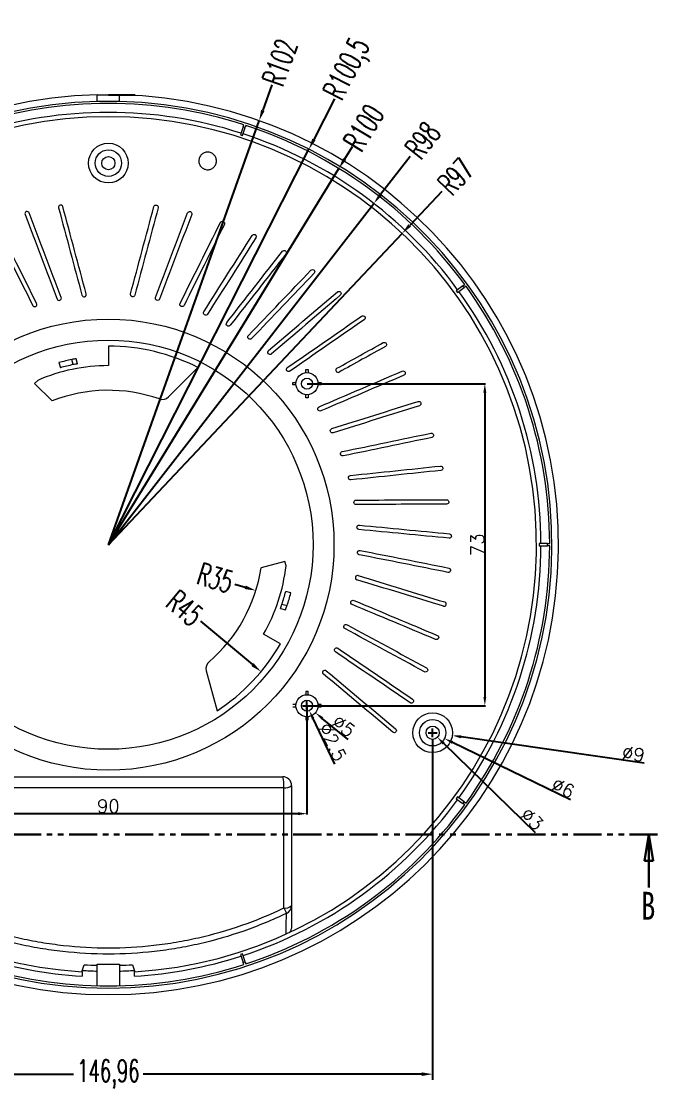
# Model space of a CAD drawing. Header units: inches. Extents: x 725 to 5279, y 573 to 1304.
# Drawn here: x 1474.7 to 1618.9, y 926.6 to 1168.6 of the extents above; entities that cross this region are included whole.
import ezdxf

# ---------------------------------------------------------------- set-up
doc = ezdxf.new("R2010")
doc.units = ezdxf.units.IN
doc.linetypes.add('PHANTOM', pattern=[12.7, 6.35, -1.27, 1.27, -1.27, 1.27, -1.27])
doc.styles.add('SLDTEXTSTYLE0', font='TXT', dxfattribs={"width": 0.75})
doc.styles.add('SLDTEXTSTYLE2', font='TXT', dxfattribs={"width": 0.6, "bigfont": 'bigfont'})
doc.styles.get("Standard").update_dxf_attribs({"font": 'txt', "bigfont": 'gbcbig.shx'})
doc.dimstyles.new('3', dxfattribs={"dimtxt": 3, "dimasz": 2, "dimexe": 0.18, "dimexo": 0.0625, "dimgap": 0.2, "dimtad": 1, "dimzin": 12, "dimdsep": 46, "dimtxsty": 'Standard', "dimcen": 1, "dimclrd": 3, "dimclre": 3, "dimadec": 0, "dimazin": 0, "dimtfac": 1, "dimtofl": 0, "dimtmove": 0, "dimatfit": 3, "dimfxl": 1, "dimtolj": 1, "dimtzin": 0, "dimarcsym": 0})
doc.dimstyles.new('5', dxfattribs={"dimtxt": 5, "dimasz": 2.5, "dimexe": 1.25, "dimexo": 0.625, "dimtad": 0, "dimtxsty": 'SLDTEXTSTYLE2', "dimcen": 2.5, "dimclrd": 3, "dimclre": 3, "dimclrt": 256, "dimadec": 0, "dimazin": 0, "dimtfac": 1, "dimtmove": 0, "dimatfit": 3, "dimfxl": 1, "dimarcsym": 0})

# ---------------------------------------------------------------- blocks, each defined once
blk = doc.blocks.new('*D124')
at = {"color": 3, "lineweight": -2}
for p, q in [((1449.41, 1013.37), (1449.41, 988.78)), ((1539.41, 1013.37), (1539.41, 988.78)), ((1451.41, 988.96), (1537.41, 988.96))]:
    blk.add_line(p, q, dxfattribs=at)
at = {"color": 3}
for points in [[(1451.41, 989.3), (1451.41, 988.63), (1449.41, 988.96)], [(1537.41, 989.3), (1537.41, 988.63), (1539.41, 988.96)]]:
    blk.add_solid(points, dxfattribs=at)
at = {"layer": 'Defpoints', "color": 0}
for p in [(1449.41, 1013.43), (1539.41, 1013.43), (1539.41, 988.96)]:
    blk.add_point(p, dxfattribs=at)
at = {"color": 0, "insert": (1494.41, 990.66), "char_height": 3, "attachment_point": 5}
blk.add_mtext('\\A1;90', dxfattribs=at)
blk = doc.blocks.new('*D125')
at = {"color": 3, "lineweight": -2}
for p, q in [((1539.47, 1086.43), (1579.9, 1086.43)), ((1579.72, 1084.43), (1579.72, 1015.43)), ((1539.47, 1013.43), (1579.9, 1013.43))]:
    blk.add_line(p, q, dxfattribs=at)
at = {"color": 3}
for points in [[(1579.38, 1084.43), (1580.05, 1084.43), (1579.72, 1086.43)], [(1579.38, 1015.43), (1580.05, 1015.43), (1579.72, 1013.43)]]:
    blk.add_solid(points, dxfattribs=at)
at = {"layer": 'Defpoints', "color": 0}
for p in [(1539.41, 1086.43), (1539.41, 1013.43), (1579.72, 1013.43)]:
    blk.add_point(p, dxfattribs=at)
at = {"color": 0, "insert": (1578.02, 1049.93), "char_height": 3, "attachment_point": 5, "rotation": 90}
blk.add_mtext('\\A1;73', dxfattribs=at)
blk = doc.blocks.new('*D126')
at = {"color": 3, "lineweight": -2}
for p, q in [((1539.41, 1012.43), (1539.41, 1014.43)), ((1538.41, 1013.43), (1540.41, 1013.43)), ((1548.72, 1005.77), (1542.89, 1010.57))]:
    blk.add_line(p, q, dxfattribs=at)
at = {"color": 3}
blk.add_solid([(1543.1, 1010.83), (1542.67, 1010.32), (1541.34, 1011.84)], dxfattribs=at)
at = {"layer": 'Defpoints', "color": 0}
for p in [(1537.48, 1015.02), (1541.34, 1011.84)]:
    blk.add_point(p, dxfattribs=at)
at = {"color": 0, "insert": (1547.71, 1008.8), "char_height": 3, "attachment_point": 5, "rotation": 320.5313}
blk.add_mtext('\\A1;∅5', dxfattribs=at)
blk = doc.blocks.new('*D128')
at = {"color": 3, "lineweight": -2}
for p, q in [((1566.89, 1007.3), (1568.89, 1007.3)), ((1567.89, 1006.3), (1567.89, 1008.3)), ((1615.81, 1000.44), (1574.33, 1006.38))]:
    blk.add_line(p, q, dxfattribs=at)
at = {"color": 3}
blk.add_solid([(1574.37, 1006.71), (1574.28, 1006.05), (1572.35, 1006.67)], dxfattribs=at)
at = {"layer": 'Defpoints', "color": 0}
for p in [(1563.44, 1007.94), (1572.35, 1006.67)]:
    blk.add_point(p, dxfattribs=at)
at = {"color": 0, "insert": (1613.38, 1002.5), "char_height": 3, "attachment_point": 5, "rotation": 351.8446}
blk.add_mtext('\\A1;∅9', dxfattribs=at)
blk = doc.blocks.new('*D129')
at = {"color": 3, "lineweight": -2}
for p, q in [((1566.89, 1007.3), (1568.89, 1007.3)), ((1567.89, 1006.3), (1567.89, 1008.3)), ((1599.13, 992.07), (1572.39, 1005.11))]:
    blk.add_line(p, q, dxfattribs=at)
at = {"color": 3}
blk.add_solid([(1572.53, 1005.41), (1572.24, 1004.81), (1570.59, 1005.99)], dxfattribs=at)
at = {"layer": 'Defpoints', "color": 0}
for p in [(1565.2, 1008.62), (1570.59, 1005.99)]:
    blk.add_point(p, dxfattribs=at)
at = {"color": 0, "insert": (1597.45, 994.78), "char_height": 3, "attachment_point": 5, "rotation": 334.0057}
blk.add_mtext('\\A1;∅6', dxfattribs=at)
blk = doc.blocks.new('*D130')
at = {"color": 3, "lineweight": -2}
for p, q in [((1566.89, 1007.3), (1568.89, 1007.3)), ((1567.89, 1006.3), (1567.89, 1008.3)), ((1591.17, 984.63), (1570.4, 1004.86))]:
    blk.add_line(p, q, dxfattribs=at)
at = {"color": 3}
blk.add_solid([(1570.63, 1005.1), (1570.17, 1004.62), (1568.97, 1006.26)], dxfattribs=at)
at = {"layer": 'Defpoints', "color": 0}
for p in [(1566.82, 1008.35), (1568.97, 1006.26)]:
    blk.add_point(p, dxfattribs=at)
at = {"color": 0, "insert": (1590.42, 987.73), "char_height": 3, "attachment_point": 5, "rotation": 315.7562}
blk.add_mtext('\\A1;∅3', dxfattribs=at)
blk = doc.blocks.new('_CLOSED')
at = {"color": 0, "linetype": 'ByBlock', "lineweight": -2}
for p, q in [((-1, 0.166667), (0, 0)), ((-1, 0.166667), (-1, -0.166667)), ((0, 0), (-1, -0.166667)), ((0, 0), (-1, 0))]:
    blk.add_line(p, q, dxfattribs=at)
blk = doc.blocks.new('*D154')
at = {"color": 3, "lineweight": -2}
for p, q in [((1420.93, 1006.68), (1420.93, 928.66)), ((1567.89, 1005.95), (1567.89, 928.66)), ((1423.43, 929.91), (1486.54, 929.91)), ((1565.39, 929.91), (1502.29, 929.91))]:
    blk.add_line(p, q, dxfattribs=at)
at = {"color": 3}
for points in [[(1423.43, 930.32), (1423.43, 929.49), (1420.93, 929.91)], [(1565.39, 930.32), (1565.39, 929.49), (1567.89, 929.91)]]:
    blk.add_solid(points, dxfattribs=at)
at = {"layer": 'Defpoints', "color": 0}
for p in [(1420.93, 1007.3), (1567.89, 1006.58), (1567.89, 929.91)]:
    blk.add_point(p, dxfattribs=at)
at = {"insert": (1494.41, 929.91), "char_height": 5, "attachment_point": 5, "style": 'SLDTEXTSTYLE2'}
blk.add_mtext('146,96', dxfattribs=at)
blk = doc.blocks.new('*D161')
at = {"color": 3, "lineweight": -2}
for p, q in [((1539.41, 1012.43), (1539.41, 1014.43)), ((1538.41, 1013.43), (1540.41, 1013.43)), ((1545.7, 1000.2), (1540.81, 1010.5))]:
    blk.add_line(p, q, dxfattribs=at)
at = {"color": 3}
blk.add_solid([(1541.11, 1010.64), (1540.51, 1010.36), (1539.95, 1012.3)], dxfattribs=at)
at = {"layer": 'Defpoints', "color": 0}
for p in [(1538.87, 1014.56), (1539.95, 1012.3)]:
    blk.add_point(p, dxfattribs=at)
at = {"color": 0, "insert": (1545.22, 1005.18), "char_height": 3, "attachment_point": 5, "rotation": 295.4243}
blk.add_mtext('\\A1;∅2.5', dxfattribs=at)
blk = doc.blocks.new('*D166')
at = {"color": 3, "lineweight": -2}
for p, q in [((1545.65, 1150.97), (1540.99, 1141.8)), ((1494.41, 1049.93), (1539.86, 1139.57))]:
    blk.add_line(p, q, dxfattribs=at)
at = {"color": 3}
blk.add_solid([(1540.62, 1141.99), (1541.37, 1141.61), (1539.86, 1139.57)], dxfattribs=at)
at = {"layer": 'Defpoints', "color": 0}
for p in [(1539.86, 1139.57), (1494.41, 1049.93)]:
    blk.add_point(p, dxfattribs=at)
at = {"insert": (1548.98, 1157.55), "char_height": 5, "attachment_point": 5, "rotation": 63.1114, "style": 'SLDTEXTSTYLE2'}
blk.add_mtext('R100,5', dxfattribs=at)
blk = doc.blocks.new('*D167')
at = {"color": 3, "lineweight": -2}
for p, q in [((1549.62, 1140.09), (1547.94, 1137.35)), ((1494.41, 1049.93), (1546.64, 1135.21))]:
    blk.add_line(p, q, dxfattribs=at)
at = {"color": 3}
blk.add_solid([(1547.59, 1137.56), (1548.3, 1137.13), (1546.64, 1135.21)], dxfattribs=at)
at = {"layer": 'Defpoints', "color": 0}
for p in [(1546.64, 1135.21), (1494.41, 1049.93)]:
    blk.add_point(p, dxfattribs=at)
at = {"insert": (1552.3, 1144.46), "char_height": 5, "attachment_point": 5, "rotation": 58.5173, "style": 'SLDTEXTSTYLE2'}
blk.add_mtext('R100', dxfattribs=at)
blk = doc.blocks.new('*D168')
at = {"color": 3, "lineweight": -2}
for p, q in [((1562.81, 1137.91), (1556.09, 1129.28)), ((1494.41, 1049.93), (1554.56, 1127.3))]:
    blk.add_line(p, q, dxfattribs=at)
at = {"color": 3}
blk.add_solid([(1555.77, 1129.53), (1556.42, 1129.02), (1554.56, 1127.3)], dxfattribs=at)
at = {"layer": 'Defpoints', "color": 0}
for p in [(1554.56, 1127.3), (1494.41, 1049.93)]:
    blk.add_point(p, dxfattribs=at)
at = {"insert": (1565.64, 1141.56), "char_height": 5, "attachment_point": 5, "rotation": 52.1382, "style": 'SLDTEXTSTYLE2'}
blk.add_mtext('R98', dxfattribs=at)
blk = doc.blocks.new('*D169')
at = {"color": 3, "lineweight": -2}
for p, q in [((1569.96, 1130.03), (1562.69, 1122.31)), ((1494.41, 1049.93), (1560.97, 1120.49))]:
    blk.add_line(p, q, dxfattribs=at)
at = {"color": 3}
blk.add_solid([(1562.38, 1122.6), (1562.99, 1122.03), (1560.97, 1120.49)], dxfattribs=at)
at = {"layer": 'Defpoints', "color": 0}
for p in [(1560.97, 1120.49), (1494.41, 1049.93)]:
    blk.add_point(p, dxfattribs=at)
at = {"insert": (1573.14, 1133.39), "char_height": 5, "attachment_point": 5, "rotation": 46.6709, "style": 'SLDTEXTSTYLE2'}
blk.add_mtext('R97', dxfattribs=at)
blk = doc.blocks.new('*D170')
at = {"color": 3, "lineweight": -2}
blk.add_line((1515.27, 1032.58), (1527.08, 1022.74), dxfattribs=at)
at = {"color": 3}
blk.add_solid([(1527.34, 1023.07), (1526.81, 1022.42), (1529, 1021.15)], dxfattribs=at)
at = {"layer": 'Defpoints', "color": 0}
for p in [(1494.41, 1049.93), (1529, 1021.15)]:
    blk.add_point(p, dxfattribs=at)
at = {"insert": (1511.71, 1035.53), "char_height": 5, "attachment_point": 5, "rotation": 320.2285, "style": 'SLDTEXTSTYLE2'}
blk.add_mtext('R45', dxfattribs=at)
blk = doc.blocks.new('*D171')
at = {"color": 3, "lineweight": -2}
blk.add_line((1523.06, 1041.02), (1525.44, 1040.27), dxfattribs=at)
at = {"color": 3}
blk.add_solid([(1525.57, 1040.67), (1525.32, 1039.88), (1527.83, 1039.53)], dxfattribs=at)
at = {"layer": 'Defpoints', "color": 0}
for p in [(1494.41, 1049.93), (1527.83, 1039.53)]:
    blk.add_point(p, dxfattribs=at)
at = {"insert": (1518.64, 1042.39), "char_height": 5, "attachment_point": 5, "rotation": 342.7098, "style": 'SLDTEXTSTYLE2'}
blk.add_mtext('R35', dxfattribs=at)
blk = doc.blocks.new('*D176')
at = {"color": 3, "lineweight": -2}
for p, q in [((1531.48, 1154.19), (1529.42, 1148.4)), ((1494.41, 1049.93), (1528.58, 1146.04))]:
    blk.add_line(p, q, dxfattribs=at)
at = {"color": 3}
blk.add_solid([(1529.03, 1148.53), (1529.81, 1148.26), (1528.58, 1146.04)], dxfattribs=at)
at = {"layer": 'Defpoints', "color": 0}
for p in [(1528.58, 1146.04), (1494.41, 1049.93)]:
    blk.add_point(p, dxfattribs=at)
at = {"insert": (1533.28, 1159.25), "char_height": 5, "attachment_point": 5, "rotation": 70.4278, "style": 'SLDTEXTSTYLE2'}
blk.add_mtext('R102', dxfattribs=at)

msp = doc.modelspace()

# ---------------------------------------------------------------- linework, layer by layer
at = {"color": 7, "linetype": 'Continuous', "lineweight": 15}
for p, q in [((1491.912, 1150.402), (1491.912, 1151.903)), ((1496.912, 1150.402), (1496.912, 1151.903)), ((1524.921, 1144.641), (1524.336, 1142.842)), ((1524.812, 1142.687), (1525.396, 1144.486)), ((1524.921, 1144.641), (1525.075, 1145.116)), ((1525.551, 1144.962), (1525.396, 1144.486)), ((1524.336, 1142.842), (1524.812, 1142.687)), ((1574.762, 1108.62), (1573.231, 1107.508)), ((1573.525, 1107.104), (1575.055, 1108.216)), ((1574.762, 1108.62), (1575.166, 1108.914)), ((1575.46, 1108.51), (1575.055, 1108.216)), ((1573.231, 1107.508), (1573.525, 1107.104)), ((1494.412, 1094.933), (1494.412, 1090.522)), ((1483.221, 1091.211), (1483.533, 1090.052)), ((1486.454, 1090.742), (1486.141, 1091.903)), ((1487.44, 1090.925), (1487.127, 1092.088)), ((1508.068, 1083.435), (1514.722, 1090.089)), ((1539.162, 1088.921), (1539.162, 1089.633)), ((1539.162, 1089.633), (1539.662, 1089.633)), ((1539.662, 1089.633), (1539.662, 1088.921)), ((1478.419, 1087.186), (1477.712, 1086.479)), ((1477.712, 1086.479), (1481.662, 1082.529)), ((1536.212, 1086.183), (1536.212, 1086.683)), ((1536.212, 1086.683), (1536.924, 1086.683)), ((1541.899, 1086.683), (1542.612, 1086.683)), ((1542.612, 1086.683), (1542.612, 1086.183)), ((1536.924, 1086.183), (1536.212, 1086.183)), ((1539.162, 1083.233), (1539.162, 1083.946)), ((1539.662, 1083.946), (1539.662, 1083.233)), ((1542.612, 1086.183), (1541.899, 1086.183)), ((1539.662, 1083.233), (1539.162, 1083.233)), ((1592.02, 1050.183), (1592.02, 1049.683)), ((1593.911, 1050.183), (1592.02, 1050.183)), ((1593.911, 1050.183), (1594.411, 1050.183)), ((1592.02, 1049.683), (1593.911, 1049.683)), ((1594.411, 1049.683), (1593.911, 1049.683)), ((1534.41, 1046.123), (1529.015, 1044.677)), ((1534.669, 1045.157), (1534.41, 1046.123)), ((1535.754, 1038.986), (1534.595, 1039.295)), ((1533.732, 1036.42), (1534.894, 1036.111)), ((1533.397, 1035.475), (1534.561, 1035.164)), ((1533.383, 1027.433), (1529.562, 1029.639)), ((1516.597, 1021.356), (1519.033, 1012.266)), ((1539.662, 1016.633), (1539.162, 1016.633)), ((1539.162, 1016.633), (1539.162, 1015.921)), ((1539.662, 1015.921), (1539.662, 1016.633)), ((1536.924, 1013.683), (1536.212, 1013.683)), ((1536.212, 1013.183), (1536.924, 1013.183)), ((1542.612, 1013.683), (1541.899, 1013.683)), ((1541.899, 1013.183), (1542.612, 1013.183)), ((1542.612, 1013.183), (1542.612, 1013.683)), ((1539.162, 1010.946), (1539.162, 1010.233)), ((1539.162, 1010.233), (1539.662, 1010.233)), ((1539.662, 1010.233), (1539.662, 1010.946)), ((1535.912, 995.34), (1535.912, 968.106)), ((1573.525, 992.763), (1573.231, 992.358)), ((1573.231, 992.358), (1574.762, 991.247)), ((1575.055, 991.651), (1573.525, 992.763)), ((1575.166, 990.953), (1574.762, 991.247)), ((1575.055, 991.651), (1575.46, 991.357)), ((1524.812, 957.18), (1524.336, 957.025)), ((1524.336, 957.025), (1524.921, 955.226)), ((1525.396, 955.381), (1524.812, 957.18)), ((1488.406, 953.12), (1488.912, 954.719)), ((1491.912, 949.965), (1491.912, 954.861)), ((1496.912, 954.861), (1496.912, 949.965)), ((1499.912, 954.719), (1500.418, 953.12)), ((1525.075, 954.751), (1524.921, 955.226)), ((1525.396, 955.381), (1525.551, 954.905)), ((1488.512, 953.113), (1488.512, 952.111)), ((1500.312, 952.111), (1500.312, 953.113))]:
    msp.add_line(p, q, dxfattribs=at)
msp.add_line((1494.412, 1151.933), (1500.489, 1151.933))
at = {"color": 1, "linetype": 'PHANTOM', "lineweight": 30}
msp.add_line((1618.872, 984.239), (1365.912, 984.239), dxfattribs=at)
at = {"color": 7, "linetype": 'Continuous', "lineweight": 30}
msp.add_line((1616.872, 972.239), (1616.872, 984.239), dxfattribs=at)
at = {"color": 7, "linetype": 'Continuous', "lineweight": 15, "flags": 128}
msp.add_lwpolyline([(1534.158, 967.588), (1534.156, 971.449), (1534.154, 979.173), (1534.153, 986.896), (1534.151, 994.823)], dxfattribs=at)
at = {"color": 7, "linetype": 'Continuous', "lineweight": 15}
for centre, radius in [((1494.412, 1136.433), 4.5), ((1494.412, 1136.433), 3), ((1494.412, 1136.433), 1.5), ((1494.412, 1049.933), 51.124), ((1494.412, 1049.933), 46.384), ((1539.412, 1086.433), 2.5), ((1539.412, 1086.433), 1.25), ((1539.412, 1013.433), 2.5), ((1539.412, 1013.433), 1.25), ((1567.892, 1007.303), 4.5), ((1567.892, 1007.303), 3), ((1567.892, 1007.303), 1.5)]:
    msp.add_circle(centre, radius, dxfattribs=at)
for centre, radius, start, end in [((1494.412, 1049.933), 102, 91.40445, 88.59555), ((1494.412, 1049.933), 100.5, 91.42542, 88.57458), ((1494.412, 1049.933), 100, 72.14324, 107.85676), ((1494.412, 1049.933), 97, 273.48715, 266.51285), ((1494.412, 1049.933), 98, 72.14616, 107.85384), ((1494.412, 1049.933), 99.5, 71.85604, 72.14396), ((1494.412, 1049.933), 100, 36.14324, 71.85676), ((1494.412, 1049.933), 98, 36.14616, 71.85384), ((1494.412, 1049.933), 99.5, 35.85604, 36.14396), ((1494.412, 1049.933), 100, 0.14324, 35.85676), ((1494.412, 1049.933), 98, 0.14616, 35.85384), ((1494.412, 1049.933), 45, 63.17072, 90), ((1494.412, 1050.522), 42.2, 101.30183, 105.37771), ((1494.412, 1050.522), 42.2, 99.93997, 101.30183), ((1494.412, 1050.522), 40, 90, 113.56599), ((1494.412, 1050.522), 41, 101.19133, 105.38667), ((1494.412, 1050.522), 41, 99.78936, 101.19133), ((1494.412, 1049.933), 35, 70.67909, 111.36247), ((1506.653, 1084.85), 2, 250.67909, 315), ((1494.412, 1049.933), 99.5, 359.85604, 0.14396), ((1494.412, 1049.933), 98, 324.14616, 359.85384), ((1494.412, 1049.933), 100, 324.14324, 359.85676), ((1494.412, 1049.933), 35, 310.67909, 351.36247), ((1494.921, 1049.639), 40, 330, 353.56599), ((1494.921, 1049.639), 41, 341.19133, 345.38667), ((1494.921, 1049.639), 42.2, 341.30183, 345.37771), ((1494.921, 1049.639), 41, 339.78936, 341.19133), ((1494.921, 1049.639), 42.2, 339.93997, 341.30183), ((1494.412, 1049.933), 45, 303.17072, 330), ((1518.529, 1021.874), 2, 130.67909, 195), ((1528.545, 995.561), 5.653, 352.49844, 18.3472), ((1533.912, 995.34), 2, 0, 90), ((1534.513, 996.844), 2.054, 259.83472, 312.92625), ((1494.412, 1049.933), 98, 288.14616, 323.85384), ((1494.412, 1049.933), 100, 288.14324, 323.85676), ((1494.412, 1049.933), 99.5, 323.85604, 324.14396), ((1534.517, 969.6), 2.044, 259.87089, 313.01278), ((1533.997, 968.125), 1.914, 293.19765, 359.40652), ((1798.192, 1095.136), 293.228, 205.78406, 206.04956), ((1494.412, 1049.933), 98, 252.14616, 266.54847), ((1494.412, 1049.933), 98, 273.45153, 287.85384), ((1494.412, 1049.933), 100, 252.14324, 287.85676), ((1494.412, 1049.933), 96.694, 266.49573, 268.51847), ((1494.412, 1049.933), 95.373, 266.69401, 268.49794), ((1494.412, 1049.933), 95.105, 268.49371, 271.50629), ((1494.412, 1049.933), 95.373, 271.50206, 273.30599), ((1494.412, 1049.933), 96.694, 271.48153, 273.50427), ((1494.412, 1049.933), 99.5, 287.85604, 288.14396)]:
    msp.add_arc(centre, radius, start, end, dxfattribs=at)
for points, knots in [([(1491.912, 1151.903), (1492.079, 1151.907), (1492.26, 1151.911), (1492.645, 1151.918), (1492.851, 1151.922), (1493.279, 1151.927), (1493.499, 1151.93), (1493.948, 1151.933), (1494.181, 1151.933), (1494.64, 1151.933), (1494.867, 1151.933), (1495.319, 1151.93), (1495.543, 1151.927), (1496.18, 1151.919), (1496.576, 1151.911), (1496.912, 1151.903)], [0, 0, 0, 0, 0.125, 0.125, 0.25, 0.25, 0.375, 0.375, 0.5, 0.5, 0.625, 0.625, 0.75, 0.75, 1, 1, 1, 1]), ([(1496.912, 1150.402), (1496.744, 1150.407), (1496.563, 1150.411), (1496.178, 1150.418), (1495.972, 1150.422), (1495.544, 1150.427), (1495.325, 1150.43), (1494.875, 1150.433), (1494.642, 1150.433), (1494.183, 1150.433), (1493.956, 1150.433), (1493.504, 1150.43), (1493.28, 1150.427), (1492.643, 1150.419), (1492.247, 1150.411), (1491.912, 1150.402)], [0, 0, 0, 0, 0.125, 0.125, 0.25, 0.25, 0.375, 0.375, 0.5, 0.5, 0.625, 0.625, 0.75, 0.75, 1, 1, 1, 1]), ([(1515.487, 1135.53), (1515.394, 1135.624), (1515.312, 1135.726), (1515.169, 1135.944), (1515.107, 1136.061), (1515.009, 1136.304), (1514.972, 1136.429), (1514.923, 1136.685), (1514.911, 1136.818), (1514.914, 1137.209), (1514.968, 1137.472), (1515.17, 1137.951), (1515.321, 1138.174), (1515.599, 1138.448), (1515.703, 1138.532), (1515.921, 1138.676), (1516.037, 1138.737), (1516.279, 1138.835), (1516.407, 1138.873), (1516.663, 1138.922), (1516.793, 1138.934), (1517.057, 1138.932), (1517.187, 1138.919), (1517.443, 1138.866), (1517.569, 1138.827), (1517.811, 1138.725), (1517.926, 1138.662), (1518.142, 1138.516), (1518.244, 1138.43), (1518.428, 1138.244), (1518.51, 1138.143), (1518.654, 1137.923), (1518.716, 1137.806), (1518.863, 1137.444), (1518.913, 1137.181), (1518.911, 1136.79), (1518.897, 1136.658), (1518.844, 1136.401), (1518.805, 1136.277), (1518.704, 1136.036), (1518.64, 1135.919), (1518.494, 1135.704), (1518.411, 1135.603), (1518.13, 1135.325), (1517.908, 1135.18), (1517.543, 1135.031), (1517.419, 1134.994), (1517.162, 1134.945), (1517.029, 1134.933), (1516.768, 1134.934), (1516.638, 1134.948), (1516.381, 1135.001), (1516.255, 1135.04), (1515.894, 1135.192), (1515.672, 1135.342), (1515.487, 1135.53)], [0, 0, 0, 0, 0.03125, 0.03125, 0.0625, 0.0625, 0.09375, 0.09375, 0.125, 0.125, 0.1875, 0.1875, 0.25, 0.25, 0.28125, 0.28125, 0.3125, 0.3125, 0.34375, 0.34375, 0.375, 0.375, 0.40625, 0.40625, 0.4375, 0.4375, 0.46875, 0.46875, 0.5, 0.5, 0.53125, 0.53125, 0.5625, 0.5625, 0.625, 0.625, 0.65625, 0.65625, 0.6875, 0.6875, 0.71875, 0.71875, 0.75, 0.75, 0.8125, 0.8125, 0.84375, 0.84375, 0.875, 0.875, 0.90625, 0.90625, 0.9375, 0.9375, 1, 1, 1, 1]), ([(1476.463, 1125.143), (1476.417, 1125.266), (1476.32, 1125.368), (1476.082, 1125.475), (1475.941, 1125.48), (1475.697, 1125.387), (1475.594, 1125.291), (1475.486, 1125.051), (1475.481, 1124.912), (1475.528, 1124.789)], [0, 0, 0, 0, 0.25, 0.25, 0.5, 0.5, 0.75, 0.75, 1, 1, 1, 1]), ([(1484.089, 1126.563), (1484.055, 1126.69), (1483.969, 1126.801), (1483.743, 1126.932), (1483.603, 1126.95), (1483.35, 1126.883), (1483.239, 1126.798), (1483.107, 1126.569), (1483.089, 1126.431), (1483.123, 1126.304)], [0, 0, 0, 0, 0.25, 0.25, 0.5, 0.5, 0.75, 0.75, 1, 1, 1, 1]), ([(1504.734, 1126.563), (1504.769, 1126.69), (1504.854, 1126.801), (1505.08, 1126.932), (1505.22, 1126.95), (1505.473, 1126.883), (1505.585, 1126.798), (1505.716, 1126.569), (1505.734, 1126.431), (1505.7, 1126.304)], [0, 0, 0, 0, 0.25, 0.25, 0.5, 0.5, 0.75, 0.75, 1, 1, 1, 1]), ([(1512.36, 1125.143), (1512.407, 1125.266), (1512.503, 1125.368), (1512.741, 1125.475), (1512.882, 1125.48), (1513.127, 1125.387), (1513.229, 1125.291), (1513.337, 1125.051), (1513.342, 1124.912), (1513.295, 1124.789)], [0, 0, 0, 0, 0.25, 0.25, 0.5, 0.5, 0.75, 0.75, 1, 1, 1, 1]), ([(1519.805, 1122.966), (1519.863, 1123.084), (1519.969, 1123.176), (1520.217, 1123.259), (1520.358, 1123.249), (1520.592, 1123.133), (1520.684, 1123.027), (1520.768, 1122.777), (1520.758, 1122.638), (1520.7, 1122.52)], [0, 0, 0, 0, 0.25, 0.25, 0.5, 0.5, 0.75, 0.75, 1, 1, 1, 1]), ([(1526.994, 1120.055), (1527.064, 1120.166), (1527.179, 1120.247), (1527.433, 1120.305), (1527.573, 1120.281), (1527.794, 1120.141), (1527.875, 1120.027), (1527.934, 1119.769), (1527.91, 1119.633), (1527.84, 1119.521)], [0, 0, 0, 0, 0.25, 0.25, 0.5, 0.5, 0.75, 0.75, 1, 1, 1, 1]), ([(1533.855, 1116.438), (1533.936, 1116.542), (1534.058, 1116.61), (1534.318, 1116.642), (1534.454, 1116.604), (1534.66, 1116.444), (1534.73, 1116.322), (1534.762, 1116.06), (1534.724, 1115.926), (1534.643, 1115.822)], [0, 0, 0, 0, 0.25, 0.25, 0.5, 0.5, 0.75, 0.75, 1, 1, 1, 1]), ([(1540.32, 1112.151), (1540.411, 1112.247), (1540.539, 1112.302), (1540.8, 1112.308), (1540.932, 1112.257), (1541.121, 1112.077), (1541.178, 1111.948), (1541.184, 1111.684), (1541.133, 1111.555), (1541.042, 1111.46)], [0, 0, 0, 0, 0.25, 0.25, 0.5, 0.5, 0.75, 0.75, 1, 1, 1, 1]), ([(1482.791, 1105.618), (1482.838, 1105.496), (1482.933, 1105.394), (1483.172, 1105.286), (1483.314, 1105.282), (1483.559, 1105.375), (1483.661, 1105.471), (1483.769, 1105.712), (1483.773, 1105.85), (1483.726, 1105.973)], [0, 0, 0, 0, 0.25, 0.25, 0.5, 0.5, 0.75, 0.75, 1, 1, 1, 1]), ([(1488.429, 1106.503), (1488.463, 1106.376), (1488.548, 1106.265), (1488.774, 1106.134), (1488.915, 1106.115), (1489.168, 1106.183), (1489.28, 1106.269), (1489.411, 1106.498), (1489.429, 1106.634), (1489.395, 1106.761)], [0, 0, 0, 0, 0.25, 0.25, 0.5, 0.5, 0.75, 0.75, 1, 1, 1, 1]), ([(1500.395, 1106.503), (1500.361, 1106.376), (1500.275, 1106.265), (1500.049, 1106.134), (1499.908, 1106.115), (1499.655, 1106.183), (1499.543, 1106.269), (1499.412, 1106.498), (1499.395, 1106.634), (1499.429, 1106.761)], [0, 0, 0, 0, 0.25, 0.25, 0.5, 0.5, 0.75, 0.75, 1, 1, 1, 1]), ([(1506.032, 1105.618), (1505.985, 1105.496), (1505.89, 1105.394), (1505.652, 1105.286), (1505.509, 1105.282), (1505.264, 1105.375), (1505.162, 1105.471), (1505.054, 1105.712), (1505.05, 1105.85), (1505.097, 1105.973)], [0, 0, 0, 0, 0.25, 0.25, 0.5, 0.5, 0.75, 0.75, 1, 1, 1, 1]), ([(1546.322, 1107.239), (1546.423, 1107.324), (1546.556, 1107.367), (1546.816, 1107.347), (1546.942, 1107.283), (1547.112, 1107.084), (1547.156, 1106.951), (1547.135, 1106.688), (1547.072, 1106.564), (1546.972, 1106.478)], [0, 0, 0, 0, 0.25, 0.25, 0.5, 0.5, 0.75, 0.75, 1, 1, 1, 1]), ([(1477.271, 1104.174), (1477.329, 1104.057), (1477.435, 1103.965), (1477.682, 1103.882), (1477.824, 1103.891), (1478.059, 1104.009), (1478.151, 1104.115), (1478.234, 1104.365), (1478.224, 1104.503), (1478.166, 1104.62)], [0, 0, 0, 0, 0.25, 0.25, 0.5, 0.5, 0.75, 0.75, 1, 1, 1, 1]), ([(1511.552, 1104.174), (1511.494, 1104.057), (1511.388, 1103.965), (1511.141, 1103.882), (1510.999, 1103.891), (1510.764, 1104.009), (1510.672, 1104.115), (1510.589, 1104.365), (1510.599, 1104.503), (1510.658, 1104.62)], [0, 0, 0, 0, 0.25, 0.25, 0.5, 0.5, 0.75, 0.75, 1, 1, 1, 1]), ([(1516.9, 1102.184), (1516.83, 1102.073), (1516.716, 1101.992), (1516.461, 1101.934), (1516.321, 1101.958), (1516.1, 1102.098), (1516.018, 1102.213), (1515.961, 1102.47), (1515.985, 1102.606), (1516.055, 1102.717)], [0, 0, 0, 0, 0.25, 0.25, 0.5, 0.5, 0.75, 0.75, 1, 1, 1, 1]), ([(1551.802, 1101.75), (1551.911, 1101.825), (1552.048, 1101.854), (1552.304, 1101.808), (1552.424, 1101.731), (1552.573, 1101.517), (1552.603, 1101.38), (1552.556, 1101.12), (1552.481, 1101.003), (1552.372, 1100.928)], [0, 0, 0, 0, 0.25, 0.25, 0.5, 0.5, 0.75, 0.75, 1, 1, 1, 1]), ([(1522.022, 1099.668), (1521.941, 1099.564), (1521.82, 1099.496), (1521.56, 1099.463), (1521.423, 1099.501), (1521.217, 1099.663), (1521.147, 1099.785), (1521.116, 1100.047), (1521.153, 1100.18), (1521.234, 1100.283)], [0, 0, 0, 0, 0.25, 0.25, 0.5, 0.5, 0.75, 0.75, 1, 1, 1, 1]), ([(1526.866, 1096.651), (1526.775, 1096.556), (1526.647, 1096.5), (1526.386, 1096.494), (1526.253, 1096.545), (1526.064, 1096.727), (1526.007, 1096.856), (1526.003, 1097.119), (1526.053, 1097.248), (1526.144, 1097.343)], [0, 0, 0, 0, 0.25, 0.25, 0.5, 0.5, 0.75, 0.75, 1, 1, 1, 1]), ([(1531.383, 1093.165), (1531.283, 1093.079), (1531.151, 1093.036), (1530.89, 1093.056), (1530.763, 1093.121), (1530.593, 1093.32), (1530.55, 1093.454), (1530.571, 1093.717), (1530.634, 1093.84), (1530.734, 1093.925)], [0, 0, 0, 0, 0.25, 0.25, 0.5, 0.5, 0.75, 0.75, 1, 1, 1, 1]), ([(1556.705, 1095.739), (1556.82, 1095.803), (1556.959, 1095.818), (1557.21, 1095.747), (1557.321, 1095.659), (1557.448, 1095.43), (1557.464, 1095.291), (1557.392, 1095.037), (1557.305, 1094.928), (1557.19, 1094.864)], [0, 0, 0, 0, 0.25, 0.25, 0.5, 0.5, 0.75, 0.75, 1, 1, 1, 1]), ([(1535.529, 1089.243), (1535.421, 1089.168), (1535.284, 1089.139), (1535.027, 1089.185), (1534.907, 1089.262), (1534.758, 1089.477), (1534.728, 1089.615), (1534.776, 1089.874), (1534.851, 1089.99), (1534.959, 1090.065)], [0, 0, 0, 0, 0.25, 0.25, 0.5, 0.5, 0.75, 0.75, 1, 1, 1, 1]), ([(1546.21, 1089.921), (1546.094, 1089.858), (1546.008, 1089.748), (1545.935, 1089.498), (1545.951, 1089.357), (1546.077, 1089.128), (1546.187, 1089.04), (1546.441, 1088.967), (1546.579, 1088.983), (1546.694, 1089.047)], [0, 0, 0, 0, 0.25, 0.25, 0.5, 0.5, 0.75, 0.75, 1, 1, 1, 1]), ([(1560.981, 1089.268), (1561.102, 1089.32), (1561.242, 1089.321), (1561.484, 1089.224), (1561.586, 1089.126), (1561.689, 1088.886), (1561.691, 1088.745), (1561.593, 1088.5), (1561.497, 1088.401), (1561.375, 1088.349)], [0, 0, 0, 0, 0.25, 0.25, 0.5, 0.5, 0.75, 0.75, 1, 1, 1, 1]), ([(1564.587, 1082.4), (1564.712, 1082.44), (1564.852, 1082.427), (1565.083, 1082.307), (1565.175, 1082.198), (1565.253, 1081.949), (1565.241, 1081.809), (1565.119, 1081.575), (1565.012, 1081.486), (1564.887, 1081.446)], [0, 0, 0, 0, 0.25, 0.25, 0.5, 0.5, 0.75, 0.75, 1, 1, 1, 1]), ([(1542.54, 1080.256), (1542.42, 1080.205), (1542.28, 1080.203), (1542.037, 1080.299), (1541.935, 1080.398), (1541.832, 1080.64), (1541.83, 1080.78), (1541.928, 1081.025), (1542.025, 1081.123), (1542.146, 1081.175)], [0, 0, 0, 0, 0.25, 0.25, 0.5, 0.5, 0.75, 0.75, 1, 1, 1, 1]), ([(1545.336, 1075.282), (1545.211, 1075.242), (1545.072, 1075.255), (1544.84, 1075.375), (1544.748, 1075.484), (1544.669, 1075.734), (1544.682, 1075.875), (1544.804, 1076.108), (1544.912, 1076.197), (1545.035, 1076.236)], [0, 0, 0, 0, 0.25, 0.25, 0.5, 0.5, 0.75, 0.75, 1, 1, 1, 1]), ([(1567.486, 1075.206), (1567.615, 1075.233), (1567.753, 1075.206), (1567.971, 1075.063), (1568.051, 1074.946), (1568.104, 1074.691), (1568.079, 1074.553), (1567.934, 1074.332), (1567.819, 1074.254), (1567.69, 1074.227)], [0, 0, 0, 0, 0.25, 0.25, 0.5, 0.5, 0.75, 0.75, 1, 1, 1, 1]), ([(1547.62, 1070.052), (1547.491, 1070.026), (1547.354, 1070.052), (1547.135, 1070.195), (1547.055, 1070.312), (1547.001, 1070.569), (1547.028, 1070.707), (1547.173, 1070.927), (1547.287, 1071.005), (1547.416, 1071.031)], [0, 0, 0, 0, 0.25, 0.25, 0.5, 0.5, 0.75, 0.75, 1, 1, 1, 1]), ([(1569.651, 1067.758), (1569.782, 1067.772), (1569.916, 1067.731), (1570.119, 1067.567), (1570.186, 1067.443), (1570.214, 1067.183), (1570.174, 1067.048), (1570.008, 1066.843), (1569.886, 1066.777), (1569.755, 1066.763)], [0, 0, 0, 0, 0.25, 0.25, 0.5, 0.5, 0.75, 0.75, 1, 1, 1, 1]), ([(1549.367, 1064.62), (1549.237, 1064.607), (1549.103, 1064.646), (1548.9, 1064.811), (1548.831, 1064.935), (1548.804, 1065.196), (1548.844, 1065.331), (1549.011, 1065.536), (1549.132, 1065.601), (1549.263, 1065.615)], [0, 0, 0, 0, 0.25, 0.25, 0.5, 0.5, 0.75, 0.75, 1, 1, 1, 1]), ([(1550.562, 1059.041), (1550.431, 1059.04), (1550.302, 1059.093), (1550.116, 1059.277), (1550.061, 1059.408), (1550.06, 1059.67), (1550.113, 1059.8), (1550.299, 1059.987), (1550.427, 1060.04), (1550.558, 1060.041)], [0, 0, 0, 0, 0.25, 0.25, 0.5, 0.5, 0.75, 0.75, 1, 1, 1, 1]), ([(1571.058, 1060.13), (1571.19, 1060.131), (1571.319, 1060.077), (1571.505, 1059.894), (1571.559, 1059.763), (1571.561, 1059.502), (1571.508, 1059.372), (1571.322, 1059.184), (1571.194, 1059.131), (1571.062, 1059.13)], [0, 0, 0, 0, 0.25, 0.25, 0.5, 0.5, 0.75, 0.75, 1, 1, 1, 1]), ([(1551.192, 1053.369), (1551.062, 1053.382), (1550.938, 1053.447), (1550.772, 1053.649), (1550.73, 1053.785), (1550.755, 1054.046), (1550.821, 1054.17), (1551.025, 1054.337), (1551.157, 1054.377), (1551.288, 1054.365)], [0, 0, 0, 0, 0.25, 0.25, 0.5, 0.5, 0.75, 0.75, 1, 1, 1, 1]), ([(1571.694, 1052.4), (1571.825, 1052.387), (1571.948, 1052.321), (1572.115, 1052.12), (1572.156, 1051.984), (1572.131, 1051.724), (1572.066, 1051.6), (1571.862, 1051.432), (1571.729, 1051.392), (1571.598, 1051.404)], [0, 0, 0, 0, 0.25, 0.25, 0.5, 0.5, 0.75, 0.75, 1, 1, 1, 1]), ([(1551.251, 1047.663), (1551.122, 1047.689), (1551.006, 1047.766), (1550.86, 1047.983), (1550.832, 1048.123), (1550.884, 1048.38), (1550.962, 1048.497), (1551.182, 1048.643), (1551.317, 1048.669), (1551.446, 1048.644)], [0, 0, 0, 0, 0.25, 0.25, 0.5, 0.5, 0.75, 0.75, 1, 1, 1, 1]), ([(1551.03, 1042.936), (1550.904, 1042.975), (1550.766, 1042.961), (1550.535, 1042.84), (1550.444, 1042.731), (1550.367, 1042.48), (1550.38, 1042.339), (1550.505, 1042.106), (1550.613, 1042.018), (1550.737, 1041.98)], [0, 0, 0, 0, 0.25, 0.25, 0.5, 0.5, 0.75, 0.75, 1, 1, 1, 1]), ([(1571.552, 1044.645), (1571.681, 1044.619), (1571.797, 1044.541), (1571.943, 1044.324), (1571.97, 1044.185), (1571.919, 1043.929), (1571.842, 1043.812), (1571.622, 1043.665), (1571.486, 1043.638), (1571.357, 1043.664)], [0, 0, 0, 0, 0.25, 0.25, 0.5, 0.5, 0.75, 0.75, 1, 1, 1, 1]), ([(1549.657, 1036.377), (1549.536, 1036.428), (1549.438, 1036.527), (1549.338, 1036.768), (1549.339, 1036.911), (1549.44, 1037.153), (1549.54, 1037.252), (1549.785, 1037.351), (1549.923, 1037.35), (1550.044, 1037.299)], [0, 0, 0, 0, 0.25, 0.25, 0.5, 0.5, 0.75, 0.75, 1, 1, 1, 1]), ([(1570.342, 1035.986), (1570.468, 1035.948), (1570.607, 1035.962), (1570.837, 1036.084), (1570.928, 1036.193), (1571.004, 1036.443), (1570.991, 1036.583), (1570.867, 1036.816), (1570.759, 1036.904), (1570.634, 1036.943)], [0, 0, 0, 0, 0.25, 0.25, 0.5, 0.5, 0.75, 0.75, 1, 1, 1, 1]), ([(1548.021, 1030.91), (1547.906, 1030.973), (1547.818, 1031.081), (1547.743, 1031.332), (1547.758, 1031.473), (1547.883, 1031.704), (1547.992, 1031.792), (1548.245, 1031.866), (1548.383, 1031.851), (1548.498, 1031.789)], [0, 0, 0, 0, 0.25, 0.25, 0.5, 0.5, 0.75, 0.75, 1, 1, 1, 1]), ([(1568.949, 1029.371), (1569.071, 1029.32), (1569.169, 1029.221), (1569.268, 1028.979), (1569.267, 1028.838), (1569.166, 1028.597), (1569.067, 1028.497), (1568.823, 1028.397), (1568.684, 1028.398), (1568.562, 1028.449)], [0, 0, 0, 0, 0.25, 0.25, 0.5, 0.5, 0.75, 0.75, 1, 1, 1, 1]), ([(1545.845, 1025.635), (1545.737, 1025.709), (1545.66, 1025.825), (1545.611, 1026.082), (1545.64, 1026.221), (1545.788, 1026.438), (1545.905, 1026.515), (1546.164, 1026.564), (1546.299, 1026.535), (1546.408, 1026.461)], [0, 0, 0, 0, 0.25, 0.25, 0.5, 0.5, 0.75, 0.75, 1, 1, 1, 1]), ([(1543.152, 1020.604), (1543.051, 1020.688), (1542.987, 1020.812), (1542.964, 1021.073), (1543.006, 1021.208), (1543.175, 1021.409), (1543.3, 1021.474), (1543.563, 1021.496), (1543.694, 1021.454), (1543.795, 1021.37)], [0, 0, 0, 0, 0.25, 0.25, 0.5, 0.5, 0.75, 0.75, 1, 1, 1, 1]), ([(1566.514, 1022.007), (1566.63, 1021.944), (1566.717, 1021.835), (1566.792, 1021.585), (1566.777, 1021.444), (1566.652, 1021.214), (1566.544, 1021.126), (1566.291, 1021.051), (1566.153, 1021.065), (1566.037, 1021.128)], [0, 0, 0, 0, 0.25, 0.25, 0.5, 0.5, 0.75, 0.75, 1, 1, 1, 1]), ([(1563.353, 1014.924), (1563.462, 1014.85), (1563.539, 1014.732), (1563.587, 1014.476), (1563.559, 1014.337), (1563.412, 1014.121), (1563.295, 1014.044), (1563.035, 1013.995), (1562.899, 1014.023), (1562.79, 1014.097)], [0, 0, 0, 0, 0.25, 0.25, 0.5, 0.5, 0.75, 0.75, 1, 1, 1, 1]), ([(1559.499, 1008.193), (1559.6, 1008.108), (1559.664, 1007.984), (1559.687, 1007.724), (1559.644, 1007.589), (1559.477, 1007.388), (1559.352, 1007.323), (1559.089, 1007.3), (1558.957, 1007.342), (1558.856, 1007.427)], [0, 0, 0, 0, 0.25, 0.25, 0.5, 0.5, 0.75, 0.75, 1, 1, 1, 1]), ([(1454.912, 997.34), (1461.465, 997.34), (1468.036, 997.34), (1481.209, 997.34), (1487.813, 997.34), (1501.006, 997.34), (1507.6, 997.34), (1517.487, 997.34), (1520.78, 997.34), (1527.353, 997.34), (1530.635, 997.34), (1533.912, 997.34)], [0, 0, 0, 0, 0.25, 0.25, 0.5, 0.5, 0.75, 0.75, 0.875, 0.875, 1, 1, 1, 1]), ([(1534.151, 994.823), (1530.854, 994.823), (1527.553, 994.823), (1520.939, 994.823), (1517.627, 994.823), (1507.68, 994.823), (1501.046, 994.823), (1487.773, 994.823), (1481.129, 994.823), (1467.877, 994.823), (1461.265, 994.823), (1454.673, 994.823)], [0, 0, 0, 0, 0.125, 0.125, 0.25, 0.25, 0.5, 0.5, 0.75, 0.75, 1, 1, 1, 1]), ([(1535.912, 968.106), (1535.912, 967.356), (1535.912, 966.608), (1535.912, 965.862), (1535.912, 965.027), (1535.912, 964.194), (1535.912, 963.364)], [0, 0, 0, 0, 0.007886258, 0.007886258, 0.007886258, 0.016708212, 0.016708212, 0.016708212, 0.016708212]), ([(1534.751, 966.366), (1531.595, 964.84), (1528.381, 963.507), (1521.844, 961.213), (1518.521, 960.251), (1513.453, 959.089), (1511.75, 958.748), (1509.174, 958.307), (1508.312, 958.173), (1506.581, 957.927), (1505.711, 957.816), (1501.364, 957.324), (1497.896, 957.13), (1490.977, 957.128), (1487.526, 957.32), (1482.361, 957.899), (1480.642, 958.14), (1478.066, 958.577), (1477.208, 958.735), (1475.493, 959.075), (1474.635, 959.258), (1470.369, 960.232), (1467.02, 961.199), (1460.45, 963.503), (1457.228, 964.84), (1454.072, 966.366)], [0, 0, 0, 0, 0.125, 0.125, 0.25, 0.25, 0.3125, 0.3125, 0.34375, 0.34375, 0.375, 0.375, 0.5, 0.5, 0.625, 0.625, 0.6875, 0.6875, 0.71875, 0.71875, 0.75, 0.75, 0.875, 0.875, 1, 1, 1, 1]), ([(1454.666, 967.588), (1457.779, 966.095), (1460.954, 964.786), (1467.43, 962.53), (1470.729, 961.583), (1474.932, 960.629), (1475.777, 960.45), (1477.467, 960.116), (1478.312, 959.962), (1480.849, 959.534), (1482.542, 959.297), (1487.629, 958.73), (1491.028, 958.542), (1497.843, 958.544), (1501.259, 958.734), (1505.539, 959.216), (1506.397, 959.325), (1508.102, 959.565), (1508.951, 959.697), (1511.488, 960.129), (1513.166, 960.463), (1518.158, 961.601), (1521.433, 962.543), (1527.877, 964.789), (1531.045, 966.095), (1534.158, 967.588)], [0, 0, 0, 0, 0.125, 0.125, 0.25, 0.25, 0.28125, 0.28125, 0.3125, 0.3125, 0.375, 0.375, 0.5, 0.5, 0.625, 0.625, 0.65625, 0.65625, 0.6875, 0.6875, 0.75, 0.75, 0.875, 0.875, 1, 1, 1, 1]), ([(1534.714, 961.703), (1534.72, 962.504), (1534.727, 963.308), (1534.733, 964.113), (1534.739, 964.862), (1534.745, 965.613), (1534.751, 966.366)], [0.000846132, 0.000846132, 0.000846132, 0.000846132, 0.009330154, 0.009330154, 0.009330154, 0.017218919, 0.017218919, 0.017218919, 0.017218919]), ([(1535.912, 963.364), (1535.912, 963.124), (1535.873, 962.891), (1535.716, 962.439), (1535.603, 962.231), (1535.454, 962.044)], [0, 0, 0, 0, 0.5, 0.5, 1, 1, 1, 1])]:
    msp.add_open_spline(points, degree=3, knots=knots, dxfattribs=at)
for points in [[(1483.726, 1105.973), (1481.314, 1112.339), (1478.893, 1118.729), (1476.463, 1125.143)], [(1483.123, 1126.304), (1484.898, 1119.679), (1486.667, 1113.078), (1488.429, 1106.503)], [(1489.395, 1106.761), (1487.632, 1113.338), (1485.864, 1119.938), (1484.089, 1126.563)], [(1499.429, 1106.761), (1501.191, 1113.338), (1502.959, 1119.938), (1504.734, 1126.563)], [(1505.7, 1126.304), (1503.925, 1119.679), (1502.157, 1113.078), (1500.395, 1106.503)], [(1505.097, 1105.973), (1507.509, 1112.339), (1509.93, 1118.729), (1512.36, 1125.143)], [(1478.166, 1104.62), (1475.128, 1110.713), (1472.079, 1116.828), (1469.019, 1122.966)], [(1475.528, 1124.789), (1477.958, 1118.375), (1480.379, 1111.985), (1482.791, 1105.618)], [(1513.295, 1124.789), (1510.865, 1118.375), (1508.444, 1111.985), (1506.032, 1105.618)], [(1510.658, 1104.62), (1513.695, 1110.713), (1516.744, 1116.828), (1519.805, 1122.966)], [(1468.124, 1122.52), (1471.184, 1116.382), (1474.233, 1110.267), (1477.271, 1104.174)], [(1520.7, 1122.52), (1517.639, 1116.382), (1514.59, 1110.267), (1511.552, 1104.174)], [(1516.055, 1102.717), (1519.688, 1108.475), (1523.334, 1114.254), (1526.994, 1120.055)], [(1527.84, 1119.521), (1524.18, 1113.72), (1520.533, 1107.941), (1516.9, 1102.184)], [(1521.234, 1100.283), (1525.426, 1105.648), (1529.633, 1111.033), (1533.855, 1116.438)], [(1534.643, 1115.822), (1530.42, 1110.417), (1526.214, 1105.032), (1522.022, 1099.668)], [(1526.144, 1097.343), (1530.852, 1102.261), (1535.577, 1107.197), (1540.32, 1112.151)], [(1541.042, 1111.46), (1536.299, 1106.505), (1531.574, 1101.569), (1526.866, 1096.651)], [(1530.734, 1093.925), (1535.911, 1098.347), (1541.107, 1102.784), (1546.322, 1107.239)], [(1546.972, 1106.478), (1541.756, 1102.024), (1536.56, 1097.586), (1531.383, 1093.165)], [(1534.959, 1090.065), (1540.553, 1093.945), (1546.167, 1097.84), (1551.802, 1101.75)], [(1552.372, 1100.928), (1546.737, 1097.018), (1541.122, 1093.124), (1535.529, 1089.243)], [(1546.21, 1089.921), (1549.7, 1091.856), (1553.199, 1093.796), (1556.705, 1095.739)], [(1557.19, 1094.864), (1553.684, 1092.921), (1550.185, 1090.982), (1546.694, 1089.047)], [(1542.146, 1081.175), (1548.401, 1083.863), (1554.679, 1086.56), (1560.981, 1089.268)], [(1561.375, 1088.349), (1555.073, 1085.641), (1548.795, 1082.944), (1542.54, 1080.256)], [(1545.035, 1076.236), (1551.528, 1078.283), (1558.045, 1080.338), (1564.587, 1082.4)], [(1564.887, 1081.446), (1558.346, 1079.384), (1551.829, 1077.329), (1545.336, 1075.282)], [(1547.416, 1071.031), (1554.081, 1072.418), (1560.771, 1073.809), (1567.486, 1075.206)], [(1567.69, 1074.227), (1560.975, 1072.83), (1554.285, 1071.439), (1547.62, 1070.052)], [(1549.263, 1065.615), (1556.034, 1066.327), (1562.829, 1067.041), (1569.651, 1067.758)], [(1569.755, 1066.763), (1562.934, 1066.046), (1556.138, 1065.332), (1549.367, 1064.62)], [(1550.558, 1060.041), (1557.366, 1060.07), (1564.199, 1060.1), (1571.058, 1060.13)], [(1571.062, 1059.13), (1564.203, 1059.1), (1557.37, 1059.07), (1550.562, 1059.041)], [(1571.598, 1051.404), (1564.77, 1052.062), (1557.969, 1052.717), (1551.192, 1053.369)], [(1551.288, 1054.365), (1558.065, 1053.712), (1564.867, 1053.057), (1571.694, 1052.4)], [(1571.357, 1043.664), (1564.63, 1045.002), (1557.928, 1046.335), (1551.251, 1047.663)], [(1551.446, 1048.644), (1558.123, 1047.316), (1564.825, 1045.983), (1571.552, 1044.645)], [(1551.03, 1042.936), (1557.54, 1040.946), (1564.075, 1038.948), (1570.634, 1036.943)], [(1570.342, 1035.986), (1563.782, 1037.992), (1557.248, 1039.989), (1550.737, 1041.98)], [(1568.562, 1028.449), (1562.237, 1031.102), (1555.935, 1033.744), (1549.657, 1036.377)], [(1550.044, 1037.299), (1556.322, 1034.666), (1562.624, 1032.024), (1568.949, 1029.371)], [(1566.037, 1021.128), (1560.009, 1024.401), (1554.004, 1027.662), (1548.021, 1030.91)], [(1548.498, 1031.789), (1554.481, 1028.54), (1560.486, 1025.28), (1566.514, 1022.007)], [(1546.408, 1026.461), (1552.036, 1022.63), (1557.684, 1018.784), (1563.353, 1014.924)], [(1562.79, 1014.097), (1557.121, 1017.957), (1551.473, 1021.803), (1545.845, 1025.635)], [(1543.795, 1021.37), (1549.01, 1016.994), (1554.245, 1012.601), (1559.499, 1008.193)], [(1558.856, 1007.427), (1553.602, 1011.836), (1548.367, 1016.228), (1543.152, 1020.604)]]:
    msp.add_open_spline(points, degree=3, dxfattribs=at)

# ---------------------------------------------------------------- block references
at = {"color": 7, "linetype": 'Continuous', "lineweight": 30, "xscale": 6, "yscale": 6, "rotation": 90}
msp.add_blockref('_CLOSED', (1616.872, 984.239), dxfattribs=at)

# ---------------------------------------------------------------- texts
at = {"color": 7, "linetype": 'Continuous', "insert": (1615.122, 971.244), "char_height": 6.35, "attachment_point": 1, "style": 'SLDTEXTSTYLE0'}
msp.add_mtext('B', dxfattribs=at)

# ---------------------------------------------------------------- dimensions: what is measured, and where the dimension line sits
for mpoint, picture, middle in [((1539.863, 1139.568), '*D166', (1548.983, 1157.552)), ((1528.581, 1146.04), '*D176', (1533.278, 1159.25)), ((1546.636, 1135.213), '*D167', (1552.298, 1144.46)), ((1554.56, 1127.304), '*D168', (1565.644, 1141.562)), ((1560.972, 1120.494), '*D169', (1573.137, 1133.39)), ((1528.999, 1021.146), '*D170', (1511.711, 1035.535)), ((1527.83, 1039.531), '*D171', (1518.64, 1042.392))]:
    dim = msp.add_radius_dim(center=(1494.412, 1049.933), mpoint=mpoint, dimstyle='5')
    dim.commit()
    dim.dimension.update_dxf_attribs({"geometry": picture, "text_midpoint": middle, "dimtype": 164})
dim = msp.add_linear_dim(base=(1579.717, 1013.433), p1=(1539.412, 1086.433), p2=(1539.412, 1013.433), angle=90, dimstyle='3')
dim.commit()
dim.dimension.update_dxf_attribs({"geometry": '*D125', "text_midpoint": (1579.717, 1049.933), "dimtype": 160})
for p1, p2, picture, middle in [((1537.482, 1015.023), (1541.341, 1011.844), '*D126', (1546.634, 1007.486)), ((1563.437, 1007.942), (1572.346, 1006.665), '*D128', (1613.139, 1000.819)), ((1565.195, 1008.618), (1570.588, 1005.989), '*D129', (1596.702, 993.255)), ((1566.817, 1008.35), (1568.966, 1006.257), '*D130', (1589.234, 986.517))]:
    dim = msp.add_diameter_dim_2p(p1=p1, p2=p2, dimstyle='3')
    dim.commit()
    dim.dimension.update_dxf_attribs({"geometry": picture, "text_midpoint": middle, "dimtype": 163})
dim = msp.add_diameter_dim_2p(p1=(1538.875, 1014.562), p2=(1539.948, 1012.304), dimstyle='3')
dim.commit()
dim.dimension.update_dxf_attribs({"geometry": '*D161', "text_midpoint": (1545.219, 1005.177)})
dim = msp.add_linear_dim(base=(1539.412, 988.963), p1=(1449.412, 1013.433), p2=(1539.412, 1013.433), dimstyle='3')
dim.commit()
dim.dimension.update_dxf_attribs({"geometry": '*D124', "text_midpoint": (1494.412, 988.963), "dimtype": 160})
dim = msp.add_linear_dim(base=(1567.892, 929.906), p1=(1420.932, 1007.303), p2=(1567.892, 1006.575), dimstyle='5')
dim.commit()
dim.dimension.update_dxf_attribs({"geometry": '*D154', "text_midpoint": (1494.412, 929.906)})

doc.saveas('drawing.dxf')
